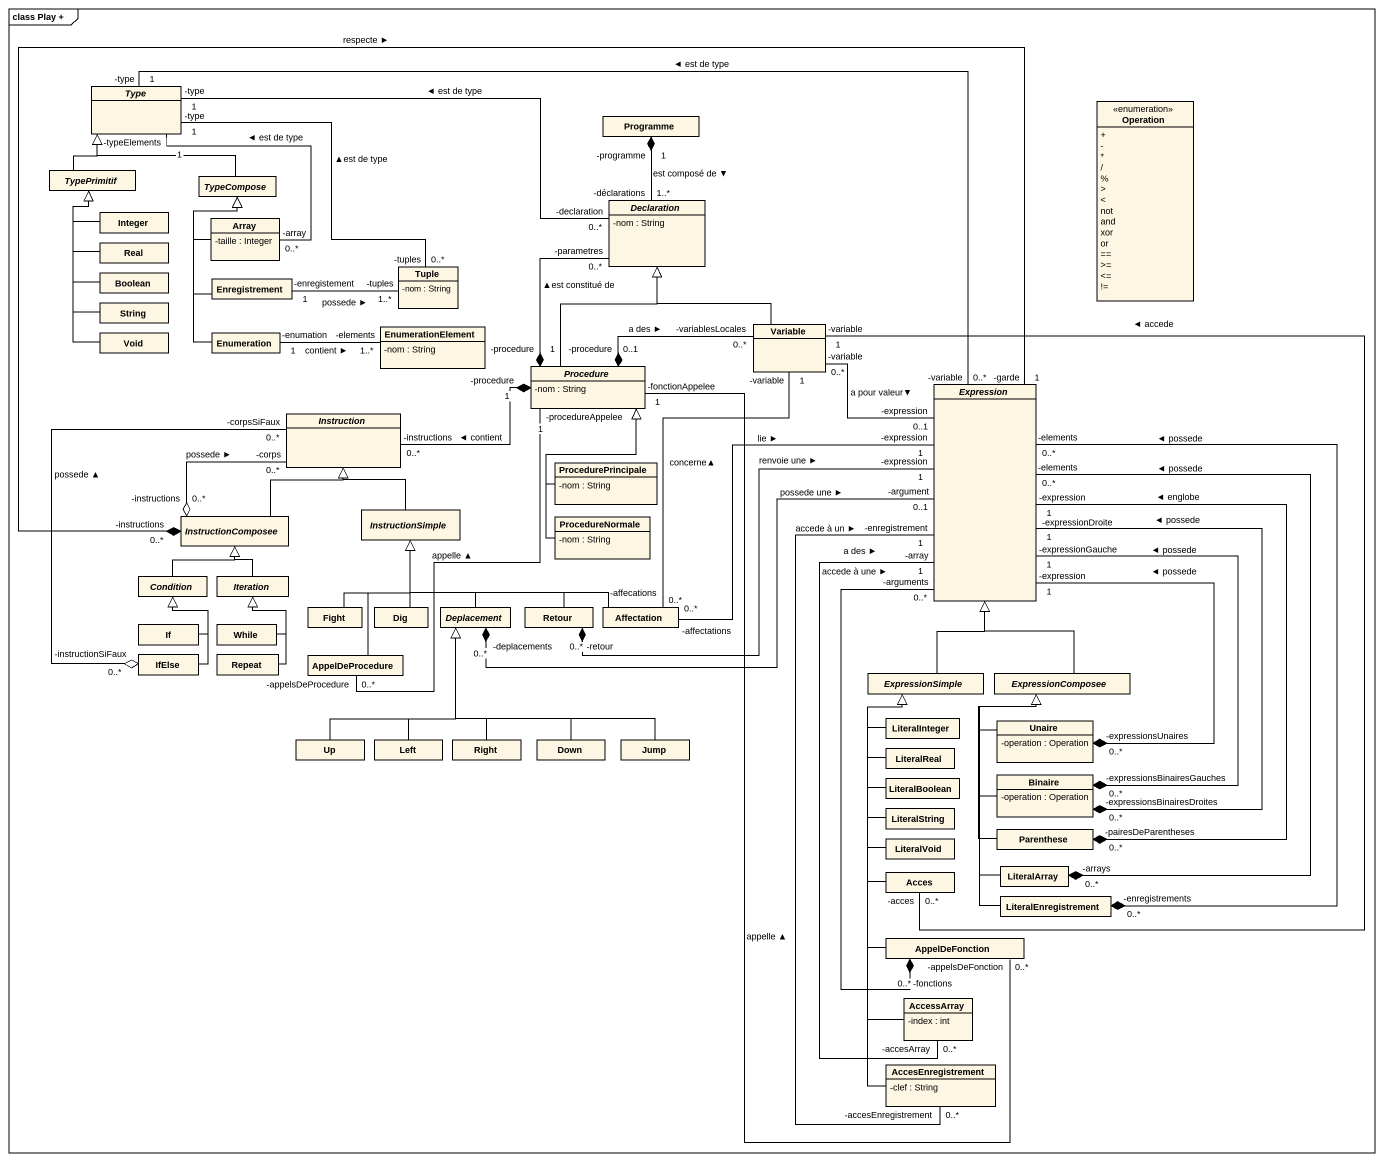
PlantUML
@startuml
mainframe class Play +
hide circle
hide empty members
skinparam classAttributeIconSize 0
abstract class Type
enum Operation {
  +
  -
  *
  /
  %
  >
  <
  not
  and
  xor
  or
  ~==
  >=
  <=
  ~!=
}
class Programme
abstract class TypePrimitif
abstract class TypeCompose
class Integer
class Array {
  -taille : Integer
}
abstract class Declaration {
  -nom : String
}
class Real
class Boolean
class Enregistrement
class Tuple {
  -nom : String
}
class String
class Void
class Enumeration
class EnumerationElement {
  -nom : String
}
class Variable
abstract class Procedure {
  -nom : String
}
abstract class Instruction
abstract class Expression
class ProcedurePrincipale {
  -nom : String
}
abstract class InstructionComposee
abstract class InstructionSimple
class ProcedureNormale {
  -nom : String
}
abstract class Condition
abstract class Iteration
class Fight
class Dig
abstract class Deplacement
class Retour
class Affectation
class "If" as If_
class "While" as While_
class IfElse
class "Repeat" as Repeat_
class AppelDeProcedure
abstract class ExpressionSimple
abstract class ExpressionComposee
class LiteralInteger
class Unaire {
  -operation : Operation
}
class "Up" as Up_
class "Left" as Left_
class "Right" as Right_
class "Down" as Down_
class Jump
class LiteralReal
class LiteralBoolean
class Binaire {
  -operation : Operation
}
class LiteralString
class LiteralVoid
class Parenthese
class Acces
class LiteralArray
class LiteralEnregistrement
class AppelDeFonction
class AccessArray {
  -index : int
}
class AccesEnregistrement {
  -clef : String
}
Type "-type\n1" -right- "-declaration\n0..*" Declaration : ◄ est de type
Type "-type\n1" -right- "-variable\n0..*" Expression : ◄ est de type
Programme "-programme\n1" *-- "-déclarations\n1..*" Declaration : est composé de ▼
TypePrimitif -up-|> Type
TypeCompose -up-|> Type
Integer -up-|> TypePrimitif
Array "-array\n0..*" -up- "-typeElements\n1" Type : ◄ est de type
Array -up-|> TypeCompose
Real -up-|> TypePrimitif
Boolean -up-|> TypePrimitif
Enregistrement -up-|> TypeCompose
Enregistrement "-enregistement\n1" -right- "-tuples\n1..*" Tuple : possede ►
Tuple "-tuples\n0..*" -up- "-type\n1" Type : ▲est de type
String -up-|> TypePrimitif
Void -up-|> TypePrimitif
Enumeration -up-|> TypeCompose
Enumeration "-enumation\n1" -right- "-elements\n1..*" EnumerationElement : contient ►
Variable -up-|> Declaration
Variable "-variable\n0..*" -- "-expression\n0..1" Expression : a pour valeur▼
Procedure "-procedure\n1" *-up- "-parametres\n0..*" Declaration : ▲est constitué de
Procedure -up-|> Declaration
Procedure "-procedure\n0..1" *-right- "-variablesLocales\n0..*" Variable : a des ►
Procedure "-procedure\n1" *-left- "-instructions\n0..*" Instruction : ◄ contient
ProcedurePrincipale -up-|> Procedure
InstructionComposee "-instructions\n0..*" o-up- "-corps\n0..*" Instruction : possede ►
InstructionComposee -up-|> Instruction
InstructionComposee "-instructions\n0..*" *-right- "-garde\n1" Expression : respecte ►
InstructionSimple -up-|> Instruction
ProcedureNormale -up-|> Procedure
Condition -up-|> InstructionComposee
Iteration -up-|> InstructionComposee
Fight -up-|> InstructionSimple
Dig -up-|> InstructionSimple
Deplacement "-deplacements\n0..*" *-right- "-argument\n0..1" Expression : possede une ►
Deplacement -up-|> InstructionSimple
Retour "-retour\n0..*" *-right- "-expression\n1" Expression : renvoie une ►
Retour -up-|> InstructionSimple
Affectation "-affecations\n0..*" -up- "-variable\n1" Variable : concerne▲
Affectation "-affectations\n0..*" -right- "-expression\n1" Expression : lie ►
Affectation -left-|> InstructionSimple
If_ -up-|> Condition
While_ -up-|> Iteration
IfElse "-instructionSiFaux\n0..*" o-up- "-corpsSiFaux\n0..*" Instruction : possede ▲
IfElse -up-|> Condition
Repeat_ -up-|> Iteration
AppelDeProcedure "-appelsDeProcedure\n0..*" -up- "-procedureAppelee\n1" Procedure : appelle ▲
AppelDeProcedure -up-|> InstructionSimple
ExpressionSimple -up-|> Expression
ExpressionComposee -up-|> Expression
LiteralInteger -up-|> ExpressionSimple
Unaire "-expressionsUnaires\n0..*" *-up- "-expression\n1" Expression : ◄ possede
Unaire -up-|> ExpressionComposee
Up_ -up-|> Deplacement
Left_ -up-|> Deplacement
Right_ -up-|> Deplacement
Down_ -up-|> Deplacement
Jump -up-|> Deplacement
LiteralReal -up-|> ExpressionSimple
LiteralBoolean -up-|> ExpressionSimple
Binaire "-expressionsBinairesDroites\n0..*" *-up- "-expressionDroite\n1" Expression : ◄ possede
Binaire "-expressionsBinairesGauches\n0..*" *-up- "-expressionGauche\n1" Expression : ◄ possede
Binaire -up-|> ExpressionComposee
LiteralString -up-|> ExpressionSimple
LiteralVoid -up-|> ExpressionSimple
Parenthese "-pairesDeParentheses\n0..*" *-up- "-expression\n1" Expression : ◄ englobe
Parenthese -up-|> ExpressionComposee
Acces "-acces\n0..*" -up- "-variable\n1" Variable : ◄ accede
Acces -up-|> ExpressionSimple
LiteralArray "-arrays\n0..*" *-up- "-elements\n0..*" Expression : ◄ possede
LiteralArray -up-|> ExpressionComposee
LiteralEnregistrement "-enregistrements\n0..*" *-up- "-elements\n0..*" Expression : ◄ possede
LiteralEnregistrement -up-|> ExpressionComposee
AppelDeFonction "-appelsDeFonction\n0..*" -up- "-fonctionAppelee\n1" Procedure : appelle ▲
AppelDeFonction "-fonctions\n0..*" *-up- "-arguments\n0..*" Expression : a des ►
AppelDeFonction -up-|> ExpressionSimple
AccessArray "-accesArray\n0..*" -up- "-array\n1" Expression : accede à une ►
AccessArray -up-|> ExpressionSimple
AccesEnregistrement "-accesEnregistrement\n0..*" -up- "-enregistrement\n1" Expression : accede à un ►
AccesEnregistrement -up-|> ExpressionSimple
@enduml
